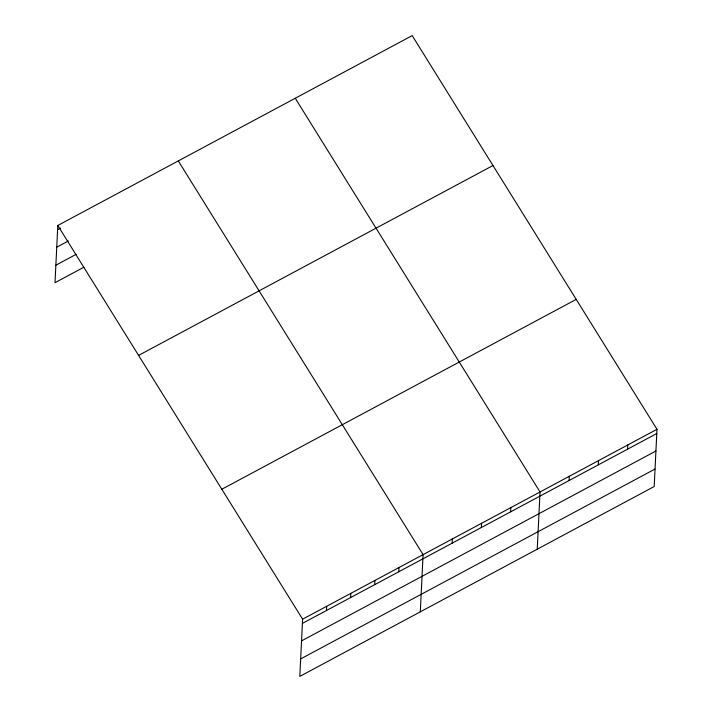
<?xml version="1.0" encoding="UTF-8"?>
<svg xmlns="http://www.w3.org/2000/svg" width="712" height="712" viewBox="0 0 712 712"><rect width="100%" height="100%" fill="white"/><g stroke="black" fill="none" stroke-linecap="round" stroke-linejoin="round"><path stroke-width="1.07" d="M57.806 225.473L302.609 619.191L299.805 676.4L654.194 486.527L656.989 429.309L412.195 35.6L57.806 225.473L55.011 282.691L83.927 267.196M326.497 610.487L326.701 606.277M350.598 597.582L350.802 593.363M374.69 584.668L374.895 580.449M398.791 571.754L398.996 567.544M420.294 611.839L423.097 554.63L178.303 160.921M452.129 543.176L452.334 538.966M481.365 527.512L481.57 523.302M510.602 511.848L510.807 507.638M537.24 549.183L540.043 491.974L295.249 98.256M569.075 480.52L569.28 476.301M598.311 464.856L598.516 460.637M627.548 449.192L627.753 444.973M57.601 229.691L60.493 228.143M56.746 247.18L68.316 240.985M55.865 265.202L76.113 254.353M138.591 355.404L492.98 165.522M221.824 489.26L576.204 299.387M302.609 619.191L656.989 429.309M302.395 623.401L656.784 433.528M301.541 640.889L655.93 451.016M300.66 658.912L655.049 469.03"/></g></svg>
